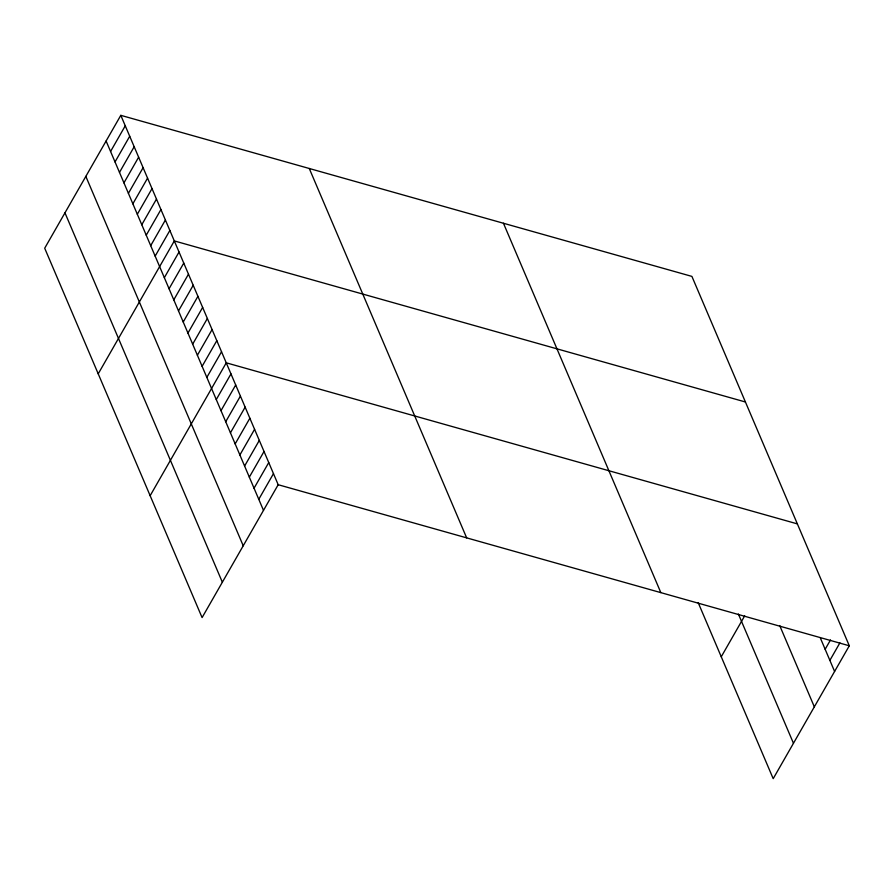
<?xml version="1.0" encoding="UTF-8"?>
<svg xmlns="http://www.w3.org/2000/svg" width="894" height="894" viewBox="0 0 894 894"><rect width="100%" height="100%" fill="white"/><g stroke="black" fill="none" stroke-linecap="round" stroke-linejoin="round"><path stroke-width="1.34" d="M120.802 115.337L44.7 248.219L202.089 617.598L278.19 484.716L120.802 115.337L691.911 276.402L849.3 645.781L773.198 778.663L698.169 602.59M110.565 151.477L125.261 125.797M115.024 161.937L129.719 136.268M119.483 172.408L134.178 146.739M123.942 182.868L138.637 157.199M128.401 193.339L143.107 167.67M132.86 203.81L147.566 178.13M137.318 214.269L152.025 188.6M141.777 224.74L156.484 199.06M146.236 235.2L160.942 209.531M150.695 245.671L165.401 219.991M155.154 256.131L169.86 230.462M98.217 373.815L174.319 240.922L745.428 401.987M164.34 277.676L179.035 252.007M169.055 288.762L183.762 263.093M173.782 299.848L188.478 274.167M178.498 310.922L193.205 285.253M183.225 322.008L197.92 296.327M187.941 333.082L202.647 307.413M192.668 344.168L207.363 318.499M197.384 355.253L212.09 329.573M202.111 366.328L216.817 340.659M206.827 377.413L221.533 351.744M150.147 495.712L226.26 362.819L797.359 523.884M216.27 399.573L230.976 373.904M220.997 410.659L235.703 384.979M225.713 421.733L240.419 396.064M230.44 432.819L245.146 407.15M235.156 443.905L249.862 418.224M239.883 454.979L254.589 429.31M244.598 466.065L259.305 440.396M249.325 477.15L264.032 451.47M254.041 488.225L268.748 462.556M258.768 499.31L273.475 473.63M721.257 656.766L744.68 615.865M825.151 649.29L830.504 639.948M829.878 660.364L839.902 642.864M278.19 484.716L849.3 645.781M820.435 638.204L834.594 671.45M779.713 625.565L814.333 706.83M738.377 613.999L793.459 743.283M503.445 223.243L660.834 592.621M309.268 168.485L466.657 537.864M106.107 141.006L263.495 510.385M85.835 176.386L243.224 545.765M64.96 212.839L222.349 582.217"/></g></svg>
